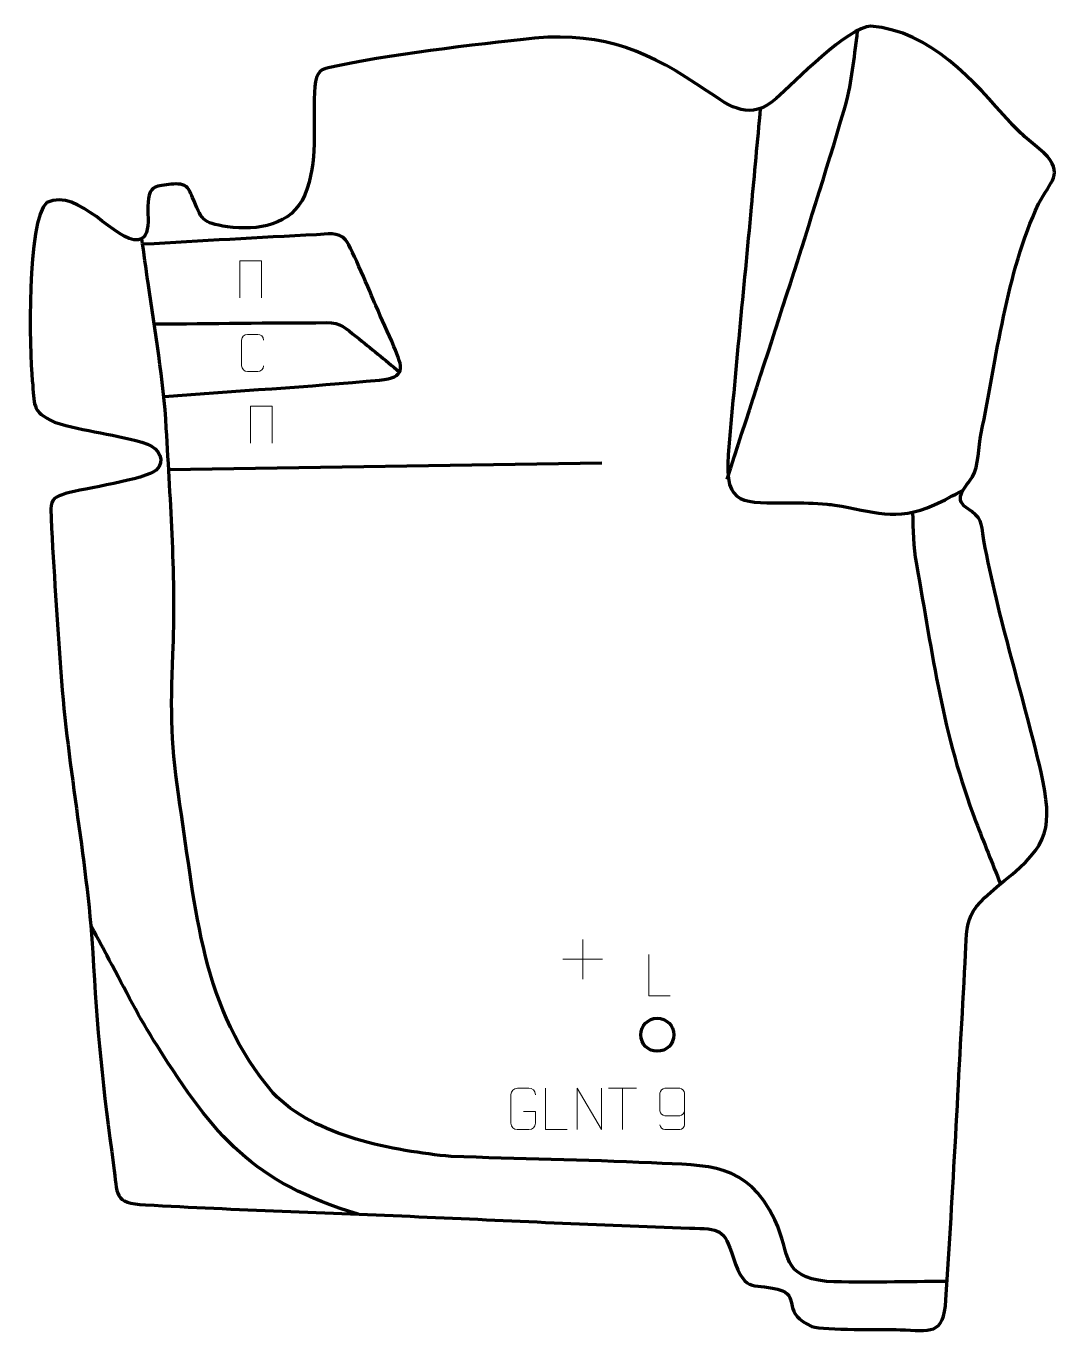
# Model space of a CAD drawing. Header units: millimetres. Extents: x 885 to 1512, y 61 to 852.
import ezdxf

# ---------------------------------------------------------------- set-up
doc = ezdxf.new("R2010")
doc.units = ezdxf.units.MM
doc.header["$MEASUREMENT"] = 0
doc.layers.add('layer 2', color=7, linetype='Continuous')
doc.layers.add('layer 3', color=7, linetype='Continuous')

msp = doc.modelspace()

# ---------------------------------------------------------------- linework, layer by layer
at = {"layer": 'layer 2', "color": 142, "lineweight": 200}
msp.add_ellipse((1266.0278, 243.0537), major_axis=(0, 10), ratio=1, dxfattribs=at)
at = {"layer": 'layer 2', "color": 142, "lineweight": 158}
for points, knots in [([(1308.234, 578.4471), (1331.8049, 652.5218), (1356.7484, 726.5974), (1378.737, 801.1203), (1378.737, 801.1203), (1383.5072, 817.2873), (1384.1881, 828.5164), (1386.3977, 844.7919), (1386.3977, 844.7919), (1386.6178, 846.3302), (1386.8357, 847.8682), (1387.0519, 849.407)], [0, 0, 0, 0, 0.25, 0.25, 0.25, 0.25, 0.5, 0.5, 0.5, 0.5, 1, 1, 1, 1]), ([(1328.1871, 802.2808), (1327.2695, 792.3346), (1326.3518, 782.3884), (1325.4342, 772.4422), (1325.4342, 772.4422), (1324.5165, 762.496), (1323.5989, 752.5498), (1322.6813, 742.6036), (1322.6813, 742.6036), (1318.0819, 692.8705), (1313.0361, 643.0706), (1308.8561, 593.3131), (1308.8561, 593.3131), (1306.1756, 561.4049), (1318.7029, 564.4195), (1345.807, 564.1904), (1345.807, 564.1904), (1353.5402, 564.1251), (1360.9104, 564.0276), (1368.6325, 563.3468), (1368.6325, 563.3468), (1370.1494, 563.1907), (1371.6299, 563.0009), (1373.1406, 562.8002), (1373.1406, 562.8002), (1396.3335, 559.1007), (1409.844, 552.6135), (1433.1269, 562.894), (1433.1269, 562.894), (1438.9634, 565.5747), (1444.796, 568.748), (1450.5146, 571.7009)], [0, 0, 0, 0, 0.11111111, 0.11111111, 0.11111111, 0.11111111, 0.22222222, 0.22222222, 0.22222222, 0.22222222, 0.33333333, 0.33333333, 0.33333333, 0.33333333, 0.44444444, 0.44444444, 0.44444444, 0.44444444, 0.55555556, 0.55555556, 0.55555556, 0.55555556, 0.66666667, 0.66666667, 0.66666667, 0.66666667, 0.77777778, 0.77777778, 0.77777778, 0.77777778, 1, 1, 1, 1]), ([(968.5495, 628.3985), (1011.6177, 631.6421), (1055.3561, 634.3328), (1098.2981, 638.2893), (1098.2981, 638.2893), (1114.6583, 639.7966), (1112.5362, 645.6313), (1107.0654, 658.6332), (1107.0654, 658.6332), (1103.5805, 666.9155), (1099.7214, 675.0489), (1096.1561, 683.3035), (1096.1561, 683.3035), (1092.8247, 691.0733), (1082.0889, 717.2007), (1077.9446, 722.8571), (1077.9446, 722.8571), (1073.5884, 728.0238), (1066.3539, 726.3247), (1060.439, 726.0294), (1060.439, 726.0294), (1025.5661, 724.2884), (990.6676, 722.2467), (955.8069, 720.2313)], [0, 0, 0, 0, 0.14285714, 0.14285714, 0.14285714, 0.14285714, 0.28571429, 0.28571429, 0.28571429, 0.28571429, 0.42857143, 0.42857143, 0.42857143, 0.42857143, 0.57142857, 0.57142857, 0.57142857, 0.57142857, 0.71428571, 0.71428571, 0.71428571, 0.71428571, 1, 1, 1, 1]), ([(1440.9638, 94.1252), (1416.9488, 94.1405), (1392.0658, 93.1483), (1368.1741, 94.0981), (1368.1741, 94.0981), (1340.3595, 97.5245), (1346.8905, 109.4725), (1337.0098, 131.3204), (1337.0098, 131.3204), (1319.762, 166.269), (1297.4107, 164.031), (1262.5191, 165.6961), (1262.5191, 165.6961), (1222.2027, 167.5609), (1181.9456, 168.1923), (1141.631, 169.5517), (1141.631, 169.5517), (1107.1828, 172.9016), (1058.8243, 181.5505), (1034.3037, 207.8526), (1034.3037, 207.8526), (990.683, 258.5276), (987.6912, 319.1144), (977.9216, 382.0115), (977.9216, 382.0115), (972.6805, 415.7537), (972.1676, 438.5588), (973.6946, 472.5309), (973.6946, 472.5309), (975.7434, 518.1097), (972.2489, 563.8268), (969.723, 609.3221), (969.723, 609.3221), (968.1367, 638.6339), (962.7961, 667.8423), (958.7151, 696.8934), (958.7151, 696.8934), (957.4632, 705.8601), (956.2181, 714.8273), (954.9441, 723.791)], [0, 0, 0, 0, 0.09090909, 0.09090909, 0.09090909, 0.09090909, 0.18181818, 0.18181818, 0.18181818, 0.18181818, 0.27272727, 0.27272727, 0.27272727, 0.27272727, 0.36363636, 0.36363636, 0.36363636, 0.36363636, 0.45454545, 0.45454545, 0.45454545, 0.45454545, 0.54545455, 0.54545455, 0.54545455, 0.54545455, 0.63636364, 0.63636364, 0.63636364, 0.63636364, 0.72727273, 0.72727273, 0.72727273, 0.72727273, 0.81818182, 0.81818182, 0.81818182, 0.81818182, 1, 1, 1, 1]), ([(962.3073, 672.1645), (997.0109, 672.4168), (1031.8618, 672.9006), (1066.5471, 672.9388), (1066.5471, 672.9388), (1075.0491, 672.9481), (1077.8345, 669.6124), (1084.4067, 664.4274), (1084.4067, 664.4274), (1093.1309, 657.5445), (1101.7753, 650.4517), (1110.3249, 643.3481)], [0, 0, 0, 0, 0.25, 0.25, 0.25, 0.25, 0.5, 0.5, 0.5, 0.5, 1, 1, 1, 1]), ([(1420.0308, 558.4607), (1420.4824, 547.1291), (1420.3573, 538.565), (1422.4086, 527.2019), (1422.4086, 527.2019), (1432.3124, 471.9487), (1437.9959, 424.9009), (1458.3162, 371.6155), (1458.3162, 371.6155), (1463.0935, 359.088), (1468.2068, 346.5949), (1473.1157, 334.1012)], [0, 0, 0, 0, 0.25, 0.25, 0.25, 0.25, 0.5, 0.5, 0.5, 0.5, 1, 1, 1, 1]), ([(1085.5181, 134.7225), (1021.8553, 153.9607), (998.8945, 181.4727), (964.3329, 236.0717), (964.3329, 236.0717), (953.2292, 253.6129), (944.9637, 270.1702), (935.3225, 288.3605), (935.3225, 288.3605), (931.8222, 294.8909), (928.3093, 301.4139), (924.8245, 307.9528), (924.8245, 307.9528), (924.8245, 307.9528), (924.1156, 309.2842), (924.1156, 309.2842)], [0, 0, 0, 0, 0.2, 0.2, 0.2, 0.2, 0.4, 0.4, 0.4, 0.4, 0.6, 0.6, 0.6, 0.6, 1, 1, 1, 1])]:
    msp.add_open_spline(points, degree=3, knots=knots, dxfattribs=at)
at = {"layer": 'layer 2', "color": 250, "lineweight": 9}
for points, knots in [([(1014.0318, 687.9539), (1014.0318, 687.9539), (1014.0318, 710.3042), (1014.0318, 710.3042), (1014.0318, 710.3042), (1014.0318, 710.3042), (1027.1501, 710.3042), (1027.1501, 710.3042), (1027.1501, 710.3042), (1027.1501, 710.3042), (1027.1501, 687.9539), (1027.1501, 687.9539)], [0, 0, 0, 0, 0.25, 0.25, 0.25, 0.25, 0.5, 0.5, 0.5, 0.5, 1, 1, 1, 1]), ([(1028.448, 646.904), (1028.3228, 644.823), (1026.8206, 643.4978), (1024.8969, 643.4881), (1024.8969, 643.4881), (1022.8083, 643.4884), (1020.7197, 643.4884), (1018.6314, 643.4881), (1018.6314, 643.4881), (1016.9072, 643.3937), (1015.1408, 645.0816), (1015.1508, 646.8884), (1015.1508, 646.8884), (1015.1512, 652.0566), (1015.1512, 657.2243), (1015.1508, 662.3917), (1015.1508, 662.3917), (1015.1546, 664.3068), (1016.7191, 665.8467), (1018.647, 665.8346), (1018.647, 665.8346), (1020.73, 665.8346), (1022.8135, 665.8346), (1024.8969, 665.8346), (1024.8969, 665.8346), (1026.6404, 665.8664), (1028.4241, 664.5305), (1028.448, 662.3471)], [0, 0, 0, 0, 0.125, 0.125, 0.125, 0.125, 0.25, 0.25, 0.25, 0.25, 0.375, 0.375, 0.375, 0.375, 0.5, 0.5, 0.5, 0.5, 0.625, 0.625, 0.625, 0.625, 0.75, 0.75, 0.75, 0.75, 1, 1, 1, 1]), ([(1020.5319, 600.0929), (1020.5319, 600.0929), (1020.5319, 622.4432), (1020.5319, 622.4432), (1020.5319, 622.4432), (1020.5319, 622.4432), (1033.6502, 622.4432), (1033.6502, 622.4432), (1033.6502, 622.4432), (1033.6502, 622.4432), (1033.6502, 600.0929), (1033.6502, 600.0929)], [0, 0, 0, 0, 0.25, 0.25, 0.25, 0.25, 0.5, 0.5, 0.5, 0.5, 1, 1, 1, 1]), ([(1273.8078, 266.4743), (1273.8078, 266.4743), (1260.8587, 266.4743), (1260.8587, 266.4743), (1260.8587, 266.4743), (1260.8587, 266.4743), (1260.8587, 291.4279), (1260.8587, 291.4279)], [0, 0, 0, 0, 0.33333333, 0.33333333, 0.33333333, 0.33333333, 1, 1, 1, 1]), ([(1185.3352, 196.8036), (1185.3352, 196.8036), (1192.5033, 196.8036), (1192.5033, 196.8036), (1192.5033, 196.8036), (1192.5033, 196.8036), (1192.5033, 189.6355), (1192.5033, 189.6355), (1192.5033, 189.6355), (1192.3636, 187.3121), (1190.6864, 185.8325), (1188.5386, 185.8217), (1188.5386, 185.8217), (1186.2068, 185.8221), (1183.8748, 185.8221), (1181.5433, 185.8217), (1181.5433, 185.8217), (1179.6184, 185.7163), (1177.6462, 187.6008), (1177.6574, 189.6181), (1177.6574, 189.6181), (1177.6578, 195.3882), (1177.6578, 201.1579), (1177.6574, 206.9272), (1177.6574, 206.9272), (1177.6616, 209.0653), (1179.4084, 210.7845), (1181.5607, 210.7711), (1181.5607, 210.7711), (1183.8864, 210.7711), (1186.2125, 210.7711), (1188.5386, 210.7711), (1188.5386, 210.7711), (1190.4853, 210.8065), (1192.4767, 209.315), (1192.5033, 206.8773)], [0, 0, 0, 0, 0.1, 0.1, 0.1, 0.1, 0.2, 0.2, 0.2, 0.2, 0.3, 0.3, 0.3, 0.3, 0.4, 0.4, 0.4, 0.4, 0.5, 0.5, 0.5, 0.5, 0.6, 0.6, 0.6, 0.6, 0.7, 0.7, 0.7, 0.7, 0.8, 0.8, 0.8, 0.8, 1, 1, 1, 1]), ([(1211.5549, 185.8178), (1211.5549, 185.8178), (1198.6058, 185.8178), (1198.6058, 185.8178), (1198.6058, 185.8178), (1198.6058, 185.8178), (1198.6058, 210.7714), (1198.6058, 210.7714)], [0, 0, 0, 0, 0.33333333, 0.33333333, 0.33333333, 0.33333333, 1, 1, 1, 1]), ([(1217.753, 185.8179), (1217.753, 185.8179), (1217.753, 210.7714), (1217.753, 210.7714), (1217.753, 210.7714), (1217.753, 210.7714), (1232.4078, 185.8179), (1232.4078, 185.8179), (1232.4078, 185.8179), (1232.4078, 185.8179), (1232.4078, 210.7714), (1232.4078, 210.7714)], [0, 0, 0, 0, 0.25, 0.25, 0.25, 0.25, 0.5, 0.5, 0.5, 0.5, 1, 1, 1, 1]), ([(1267.6505, 188.7539), (1267.6746, 187.4144), (1269.0308, 185.7611), (1270.6027, 185.7955), (1270.6027, 185.7955), (1273.5875, 185.7958), (1276.5727, 185.7958), (1279.5581, 185.7955), (1279.5581, 185.7955), (1280.7772, 185.7805), (1282.5054, 187.2181), (1282.5104, 188.7539), (1282.5104, 188.7539), (1282.5101, 195.1143), (1282.5101, 201.4751), (1282.5104, 207.8359), (1282.5104, 207.8359), (1282.5057, 208.9988), (1280.7772, 210.7699), (1279.5581, 210.7943), (1279.5581, 210.7943), (1276.5727, 210.794), (1273.5875, 210.794), (1270.6027, 210.7943), (1270.6027, 210.7943), (1269.3246, 210.7505), (1267.6549, 209.136), (1267.6505, 207.8359), (1267.6505, 207.8359), (1267.6505, 204.2525), (1267.6505, 200.6695), (1267.6505, 197.0867), (1267.6505, 197.0867), (1267.689, 195.6085), (1269.2717, 194.1756), (1270.6027, 194.1777), (1270.6027, 194.1777), (1273.5875, 194.1774), (1276.5727, 194.1774), (1279.5581, 194.1777), (1279.5581, 194.1777), (1280.8876, 194.1727), (1282.5306, 195.6799), (1282.4889, 197.1085)], [0, 0, 0, 0, 0.08333333, 0.08333333, 0.08333333, 0.08333333, 0.16666667, 0.16666667, 0.16666667, 0.16666667, 0.25, 0.25, 0.25, 0.25, 0.33333333, 0.33333333, 0.33333333, 0.33333333, 0.41666667, 0.41666667, 0.41666667, 0.41666667, 0.5, 0.5, 0.5, 0.5, 0.58333333, 0.58333333, 0.58333333, 0.58333333, 0.66666667, 0.66666667, 0.66666667, 0.66666667, 0.75, 0.75, 0.75, 0.75, 0.83333333, 0.83333333, 0.83333333, 0.83333333, 1, 1, 1, 1])]:
    msp.add_open_spline(points, degree=3, knots=knots, dxfattribs=at)
at = {"layer": 'layer 2', "color": 142, "lineweight": 158}
msp.add_open_spline([(971.1653, 584.3556), (971.1653, 584.3556), (1232.491, 588.4011), (1232.491, 588.4011)], degree=3, dxfattribs=at)
at = {"layer": 'layer 2', "color": 250, "lineweight": 9}
for points in [[(1221.0337, 300.5923), (1221.0337, 300.5923), (1221.0337, 276.6144), (1221.0337, 276.6144)], [(1209.0448, 288.6033), (1209.0448, 288.6033), (1233.0227, 288.6033), (1233.0227, 288.6033)], [(1236.5868, 210.7479), (1236.5868, 210.7479), (1253.574, 210.7479), (1253.574, 210.7479)], [(1245.0806, 185.8179), (1245.0806, 185.8179), (1245.0806, 210.7714), (1245.0806, 210.7714)]]:
    msp.add_open_spline(points, degree=3, dxfattribs=at)
at = {"layer": 'layer 3', "color": 242, "lineweight": 158}
msp.add_open_spline([(1192.0058, 844.7124), (1235.0314, 848.2324), (1261.2273, 836.5778), (1296.0112, 812.9146), (1296.0112, 812.9146), (1311.1463, 802.6183), (1321.845, 794.6507), (1337.7458, 808.2009), (1337.7458, 808.2009), (1348.8623, 818.233), (1381.3041, 851.5904), (1394.9857, 851.9143), (1394.9857, 851.9143), (1430.8711, 848.9795), (1456.8965, 818.9069), (1479.1528, 793.7218), (1479.1528, 793.7218), (1486.3025, 785.7717), (1491.5495, 782.2319), (1499.2838, 775.4994), (1499.2838, 775.4994), (1511.9514, 762.4502), (1503.2993, 758.5367), (1496.0991, 744.7085), (1496.0991, 744.7085), (1476.4355, 702.4057), (1470.9812, 651.7486), (1461.5045, 606.1647), (1461.5045, 606.1647), (1459.8272, 598.097), (1459.9445, 586.3107), (1456.261, 579.913), (1456.261, 579.913), (1452.4272, 573.8356), (1444.3452, 567.053), (1452.4499, 561.3046), (1452.4499, 561.3046), (1462.7334, 554.1653), (1460.9821, 553.9097), (1463.0998, 541.5214), (1463.0998, 541.5214), (1472.0021, 493.7935), (1486.6505, 448.603), (1497.6695, 401.6161), (1497.6695, 401.6161), (1504.7715, 368.2882), (1502.8271, 357.8144), (1475.5732, 336.1008), (1475.5732, 336.1008), (1449.3252, 314.9131), (1453.403, 313.404), (1451.5118, 280.7048), (1451.5118, 280.7048), (1447.7289, 214.8144), (1444.5968, 148.8872), (1440.2413, 83.0301), (1440.2413, 83.0301), (1438.8052, 61.3149), (1430.7334, 64.2841), (1412.5134, 65.0177), (1412.5134, 65.0177), (1400.8846, 65.4085), (1368.0247, 64.5137), (1359.2146, 66.9358), (1359.2146, 66.9358), (1341.6796, 74.9364), (1351.3106, 84.1062), (1341.5738, 88.4976), (1341.5738, 88.4976), (1324.245, 94.5692), (1319.7995, 84.658), (1311.8407, 108.6929), (1311.8407, 108.6929), (1306.0693, 126.1223), (1304.1936, 125.8114), (1285.4238, 126.3955), (1285.4238, 126.3955), (1230.9723, 128.0903), (1176.4849, 130.9176), (1122.05, 133.2346), (1122.05, 133.2346), (1067.2294, 135.562), (1011.9751, 137.3463), (957.2305, 140.3649), (957.2305, 140.3649), (937.6607, 141.4439), (940.3647, 146.1928), (937.8744, 164.3461), (937.8744, 164.3461), (931.7506, 207.8809), (927.4338, 248.6033), (925.4203, 292.5655), (925.4203, 292.5655), (921.6101, 351.2813), (909.2451, 408.4726), (905.6887, 467.5514), (905.6887, 467.5514), (903.7295, 498.5226), (901.1028, 529.4636), (900.072, 560.4873), (900.072, 560.4873), (899.8697, 566.5781), (903.0412, 567.9041), (908.8937, 569.7925), (908.8937, 569.7925), (919.7294, 572.8153), (957.3797, 578.2973), (963.5835, 583.9182), (963.5835, 583.9182), (969.4396, 589.2241), (965.3527, 596.9321), (958.3417, 599.657), (958.3417, 599.657), (939.9217, 605.8387), (919.9618, 607.0241), (902.286, 612.9105), (902.286, 612.9105), (887.7582, 619.3639), (890.3566, 623.6634), (888.8537, 637.8744), (888.8537, 637.8744), (887.1878, 656.1714), (885.1636, 734.2232), (897.6019, 745.4357), (897.6019, 745.4357), (917.1334, 754.8512), (939.4935, 720.827), (952.6339, 722.9887), (952.6339, 722.9887), (963.6949, 724.8083), (954.9928, 746.0367), (960.9474, 753.1342), (960.9474, 753.1342), (962.779, 755.3174), (966.0259, 755.7401), (969.8466, 756.1958), (969.8466, 756.1958), (973.4827, 756.6294), (977.664, 757.1868), (980.6796, 755.7196), (980.6796, 755.7196), (983.4857, 754.3543), (984.1991, 751.2013), (985.4837, 748.5885), (985.4837, 748.5885), (991.2088, 735.583), (990.5101, 733.0144), (1006.7107, 730.8491), (1006.7107, 730.8491), (1024.854, 728.4242), (1045.2093, 731.4261), (1053.3365, 750.0694), (1053.3365, 750.0694), (1061.5457, 770.7652), (1058.086, 790.5365), (1059.0615, 811.832), (1059.0615, 811.832), (1059.5588, 822.6889), (1061.7587, 825.5519), (1067.4497, 826.8211), (1067.4497, 826.8211), (1102.283, 834.5889), (1155.9075, 840.7897), (1192.0058, 844.7124)], degree=3, knots=[0, 0, 0, 0, 0.02380952, 0.02380952, 0.02380952, 0.02380952, 0.04761905, 0.04761905, 0.04761905, 0.04761905, 0.07142857, 0.07142857, 0.07142857, 0.07142857, 0.0952381, 0.0952381, 0.0952381, 0.0952381, 0.11904762, 0.11904762, 0.11904762, 0.11904762, 0.14285714, 0.14285714, 0.14285714, 0.14285714, 0.16666667, 0.16666667, 0.16666667, 0.16666667, 0.19047619, 0.19047619, 0.19047619, 0.19047619, 0.21428571, 0.21428571, 0.21428571, 0.21428571, 0.23809524, 0.23809524, 0.23809524, 0.23809524, 0.26190476, 0.26190476, 0.26190476, 0.26190476, 0.28571429, 0.28571429, 0.28571429, 0.28571429, 0.30952381, 0.30952381, 0.30952381, 0.30952381, 0.33333333, 0.33333333, 0.33333333, 0.33333333, 0.35714286, 0.35714286, 0.35714286, 0.35714286, 0.38095238, 0.38095238, 0.38095238, 0.38095238, 0.4047619, 0.4047619, 0.4047619, 0.4047619, 0.42857143, 0.42857143, 0.42857143, 0.42857143, 0.45238095, 0.45238095, 0.45238095, 0.45238095, 0.47619048, 0.47619048, 0.47619048, 0.47619048, 0.5, 0.5, 0.5, 0.5, 0.52380952, 0.52380952, 0.52380952, 0.52380952, 0.54761905, 0.54761905, 0.54761905, 0.54761905, 0.57142857, 0.57142857, 0.57142857, 0.57142857, 0.5952381, 0.5952381, 0.5952381, 0.5952381, 0.61904762, 0.61904762, 0.61904762, 0.61904762, 0.64285714, 0.64285714, 0.64285714, 0.64285714, 0.66666667, 0.66666667, 0.66666667, 0.66666667, 0.69047619, 0.69047619, 0.69047619, 0.69047619, 0.71428571, 0.71428571, 0.71428571, 0.71428571, 0.73809524, 0.73809524, 0.73809524, 0.73809524, 0.76190476, 0.76190476, 0.76190476, 0.76190476, 0.78571429, 0.78571429, 0.78571429, 0.78571429, 0.80952381, 0.80952381, 0.80952381, 0.80952381, 0.83333333, 0.83333333, 0.83333333, 0.83333333, 0.85714286, 0.85714286, 0.85714286, 0.85714286, 0.88095238, 0.88095238, 0.88095238, 0.88095238, 0.9047619, 0.9047619, 0.9047619, 0.9047619, 0.92857143, 0.92857143, 0.92857143, 0.92857143, 0.95238095, 0.95238095, 0.95238095, 0.95238095, 1, 1, 1, 1], dxfattribs=at)

doc.saveas('drawing.dxf')
